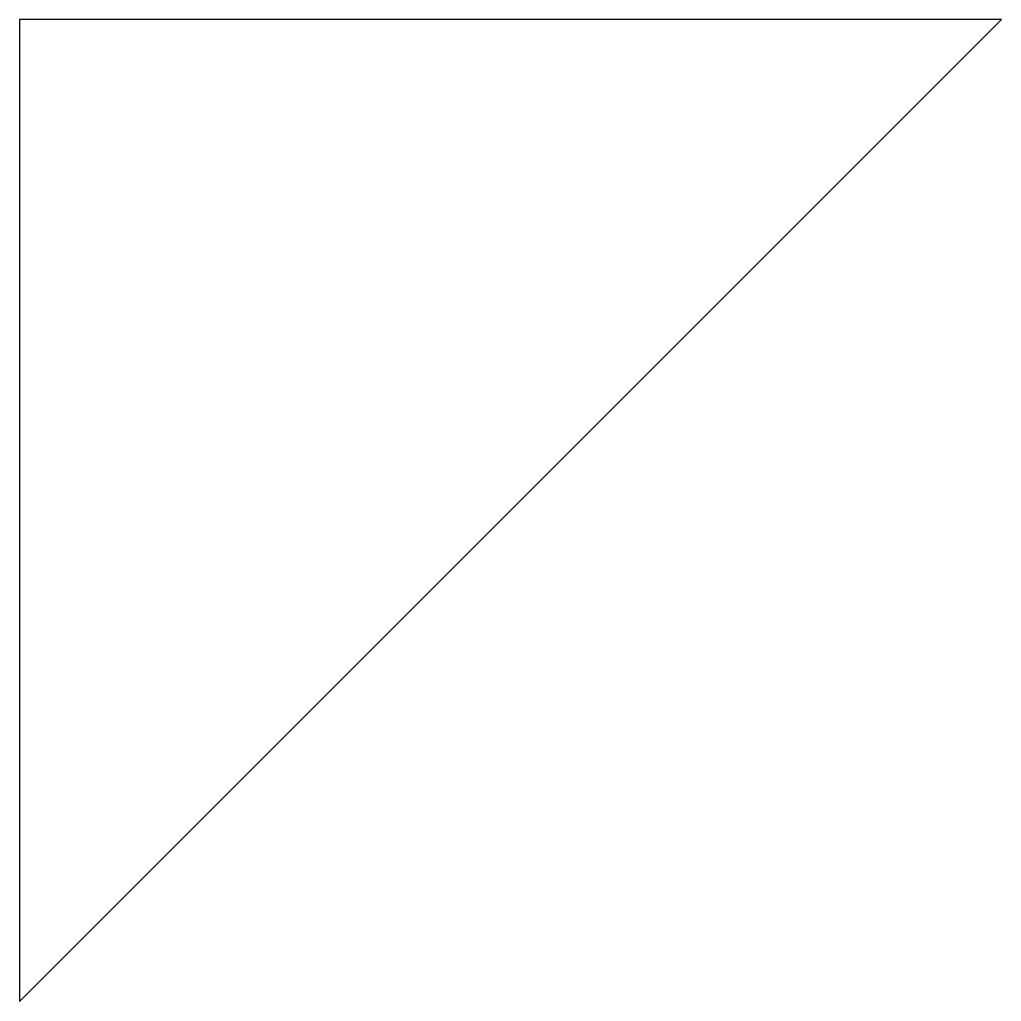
# Model space of a CAD drawing. Header units: millimetres. Extents: x 0 to 70, y -70 to 0.
import ezdxf

# ---------------------------------------------------------------- set-up
doc = ezdxf.new("R2010")
doc.units = ezdxf.units.MM

msp = doc.modelspace()

# ---------------------------------------------------------------- linework, layer by layer
at = {"color": 7, "linetype": 'Continuous', "lineweight": 25}
for p, q in [((70, 0), (0, 0)), ((0, -70), (70, 0)), ((0, 0), (0, -70))]:
    msp.add_line(p, q, dxfattribs=at)

doc.saveas('drawing.dxf')
